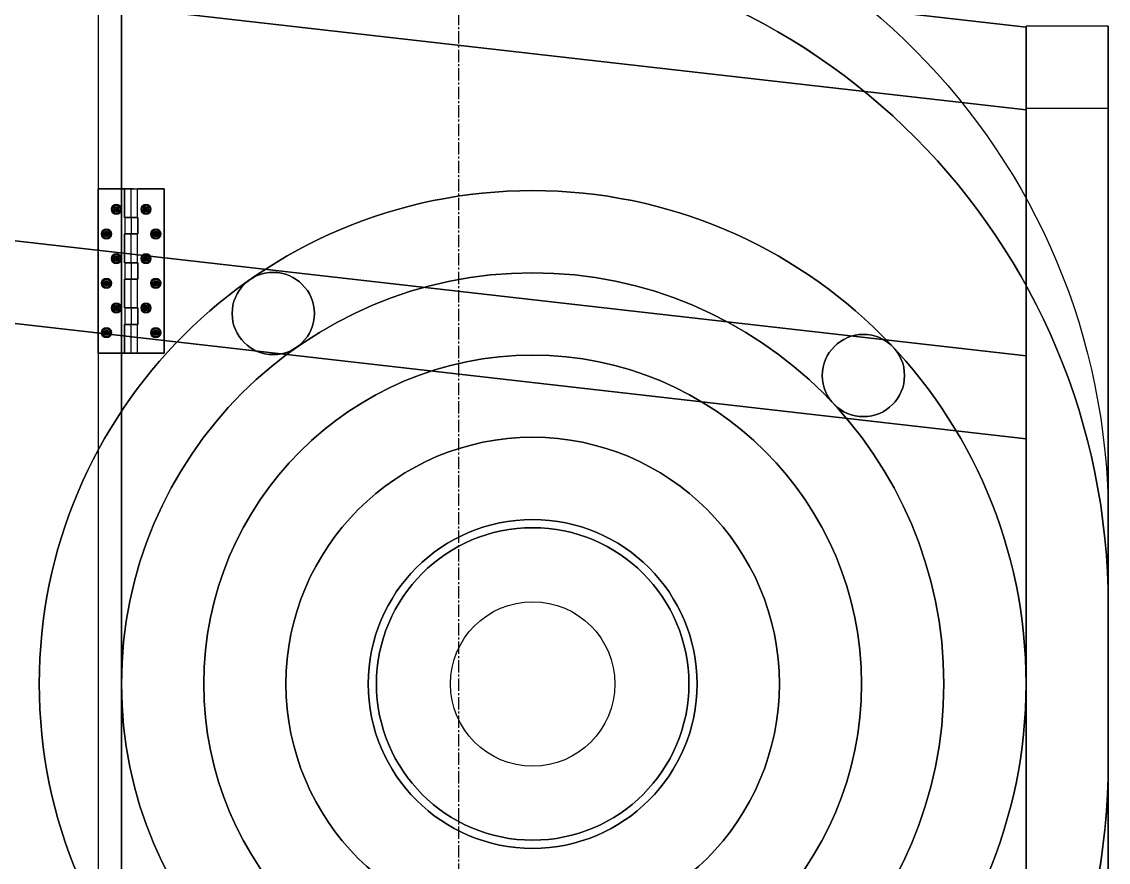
# Model space of a CAD drawing. Header units: millimetres. Extents: x -62354 to 129108, y -71259 to 35407.
# Drawn here: x 16600 to 17260, y 11112 to 11623 of the extents above; entities that cross this region are included whole.
import ezdxf

# ---------------------------------------------------------------- set-up
doc = ezdxf.new("R2010")
doc.units = ezdxf.units.MM
doc.header["$MEASUREMENT"] = 0
doc.linetypes.add('1st FL Layout xrf$0$CENTER2', pattern=[1.125, 0.75, -0.125, 0.125, -0.125])
doc.layers.add('1st FL Layout xrf$0$CR-Machine', color=7, linetype='Continuous', transparency=0.5)
doc.layers.add('1st FL Layout xrf$0$G-Grid Line', color=253, linetype='1st FL Layout xrf$0$CENTER2', transparency=0.5)

# ---------------------------------------------------------------- blocks, each defined once
blk = doc.blocks.new('1st FL Layout xrf$0$A$C33D61D17')
at = {"extrusion": (-1, 2.44929e-16, -1.47911e-31)}
for p, q in [((125, 1066.69), (125, 1066.69)), ((125, 1066.69), (125, 1016.69)), ((125, 1066.69), (125, 1016.69)), ((125, 1066.69), (125, 1066.69)), ((125, 1066.69), (125, 1016.69)), ((125, 1066.69), (125, 1016.69)), ((125, 1066.69), (125, 1066.69)), ((125, 1066.69), (125, 1016.69)), ((125, 1066.69), (125, 1016.69)), ((125, 1016.69), (125, 1016.69)), ((125, 1016.69), (125, 1016.69)), ((125, 1016.69), (125, 1016.69))]:
    blk.add_line(p, q, dxfattribs=at)
for p, q in [((925, 1066.69), (125, 1066.69)), ((125, 1066.69), (125, 1016.69)), ((175, 1066.69), (125, 1066.69)), ((125, 1066.69), (125, 1016.69)), ((925, 1066.69), (125, 1066.69)), ((125, 1066.69), (125, 1016.69)), ((175, 1066.69), (175, 1016.69)), ((477.65, 1066.69), (572.35, 1066.69)), ((40.07, 266.69), (125.52, 1016.69)), ((175.85, 1016.69), (90.4, 266.69)), ((925, 1016.69), (125, 1016.69)), ((175, 1016.69), (125, 1016.69)), ((925, 1016.69), (125, 1016.69)), ((175.85, 1016.69), (125.52, 1016.69)), ((240.07, 266.69), (325.52, 1016.69)), ((375.85, 1016.69), (290.4, 266.69)), ((375.85, 1016.69), (325.52, 1016.69)), ((323.85, 492.55), (223.85, 492.55)), ((223.85, 492.55), (223.85, 476.42)), ((250.97, 487.92), (251.35, 489.05)), ((251.35, 489.05), (251.72, 487.92)), ((280.97, 487.92), (281.35, 489.05)), ((281.35, 489.05), (281.72, 487.92)), ((310.97, 487.92), (311.35, 489.05)), ((311.35, 489.05), (311.72, 487.92)), ((323.85, 476.42), (323.85, 492.55)), ((235.97, 481.92), (236.35, 483.05)), ((236.35, 483.05), (236.72, 481.92)), ((249.85, 487.55), (250.97, 487.92)), ((250.97, 487.17), (249.85, 487.55)), ((250.79, 487.55), (251.21, 487.69)), ((251.21, 487.41), (250.79, 487.55)), ((251.35, 486.05), (250.97, 487.17)), ((251.21, 487.69), (251.35, 488.1)), ((251.35, 487), (251.21, 487.41)), ((251.35, 488.1), (251.48, 487.69)), ((251.48, 487.41), (251.35, 487)), ((251.72, 487.17), (251.35, 486.05)), ((251.48, 487.69), (251.9, 487.55)), ((251.9, 487.55), (251.48, 487.41)), ((251.72, 487.92), (252.85, 487.55)), ((252.85, 487.55), (251.72, 487.17)), ((265.97, 481.92), (266.35, 483.05)), ((266.35, 483.05), (266.72, 481.92)), ((279.85, 487.55), (280.97, 487.92)), ((280.97, 487.17), (279.85, 487.55)), ((280.79, 487.55), (281.21, 487.69)), ((281.21, 487.41), (280.79, 487.55)), ((281.35, 486.05), (280.97, 487.17)), ((281.21, 487.69), (281.35, 488.1)), ((281.35, 487), (281.21, 487.41)), ((281.35, 488.1), (281.48, 487.69)), ((281.48, 487.41), (281.35, 487)), ((281.72, 487.17), (281.35, 486.05)), ((281.48, 487.69), (281.9, 487.55)), ((281.9, 487.55), (281.48, 487.41)), ((281.72, 487.92), (282.85, 487.55)), ((282.85, 487.55), (281.72, 487.17)), ((295.97, 481.92), (296.35, 483.05)), ((296.35, 483.05), (296.72, 481.92)), ((309.85, 487.55), (310.97, 487.92)), ((310.97, 487.17), (309.85, 487.55)), ((310.79, 487.55), (311.21, 487.69)), ((311.21, 487.41), (310.79, 487.55)), ((311.35, 486.05), (310.97, 487.17)), ((311.21, 487.69), (311.35, 488.1)), ((311.35, 487), (311.21, 487.41)), ((311.35, 488.1), (311.48, 487.69)), ((311.48, 487.41), (311.35, 487)), ((311.72, 487.17), (311.35, 486.05)), ((311.48, 487.69), (311.9, 487.55)), ((311.9, 487.55), (311.48, 487.41)), ((311.72, 487.92), (312.85, 487.55)), ((312.85, 487.55), (311.72, 487.17)), ((241.35, 476.42), (223.85, 476.42)), ((234.85, 481.55), (235.97, 481.92)), ((235.97, 481.17), (234.85, 481.55)), ((235.79, 481.55), (236.21, 481.69)), ((236.21, 481.41), (235.79, 481.55)), ((236.35, 480.05), (235.97, 481.17)), ((236.21, 481.69), (236.35, 482.1)), ((236.35, 481), (236.21, 481.41)), ((236.35, 482.1), (236.48, 481.69)), ((236.48, 481.41), (236.35, 481)), ((236.72, 481.17), (236.35, 480.05)), ((236.48, 481.69), (236.9, 481.55)), ((236.9, 481.55), (236.48, 481.41)), ((236.72, 481.92), (237.85, 481.55)), ((237.85, 481.55), (236.72, 481.17)), ((241.35, 476.42), (241.35, 476.55)), ((241.35, 476.55), (251.35, 476.55)), ((251.35, 476.55), (251.35, 476.42)), ((268.85, 476.42), (251.35, 476.42)), ((264.85, 481.55), (265.97, 481.92)), ((265.97, 481.17), (264.85, 481.55)), ((265.79, 481.55), (266.21, 481.69)), ((266.21, 481.41), (265.79, 481.55)), ((266.35, 480.05), (265.97, 481.17)), ((266.21, 481.69), (266.35, 482.1)), ((266.35, 481), (266.21, 481.41)), ((266.35, 482.1), (266.48, 481.69)), ((266.48, 481.41), (266.35, 481)), ((266.72, 481.17), (266.35, 480.05)), ((266.48, 481.69), (266.9, 481.55)), ((266.9, 481.55), (266.48, 481.41)), ((266.72, 481.92), (267.85, 481.55)), ((267.85, 481.55), (266.72, 481.17)), ((268.85, 476.42), (268.85, 476.55)), ((268.85, 476.55), (278.85, 476.55)), ((278.85, 476.55), (278.85, 476.42)), ((296.35, 476.42), (278.85, 476.42)), ((294.85, 481.55), (295.97, 481.92)), ((295.97, 481.17), (294.85, 481.55)), ((295.79, 481.55), (296.21, 481.69)), ((296.21, 481.41), (295.79, 481.55)), ((296.35, 480.05), (295.97, 481.17)), ((296.21, 481.69), (296.35, 482.1)), ((296.35, 481), (296.21, 481.41)), ((296.35, 482.1), (296.48, 481.69)), ((296.48, 481.41), (296.35, 481)), ((296.72, 481.17), (296.35, 480.05)), ((296.35, 476.42), (296.35, 476.55)), ((296.35, 476.55), (306.35, 476.55)), ((296.48, 481.69), (296.9, 481.55)), ((296.9, 481.55), (296.48, 481.41)), ((296.72, 481.92), (297.85, 481.55)), ((297.85, 481.55), (296.72, 481.17)), ((306.35, 476.55), (306.35, 476.42)), ((323.85, 476.42), (306.35, 476.42)), ((75, 466.69), (975, 466.69)), ((975, 466.69), (75, 466.69)), ((241.35, 468.55), (223.85, 468.55)), ((223.85, 468.55), (223.85, 452.55)), ((234.85, 463.55), (235.97, 463.92)), ((235.97, 463.17), (234.85, 463.55)), ((235.79, 463.55), (236.21, 463.69)), ((236.21, 463.41), (235.79, 463.55)), ((235.97, 463.92), (236.35, 465.05)), ((236.35, 462.05), (235.97, 463.17)), ((236.21, 463.69), (236.35, 464.1)), ((236.35, 463), (236.21, 463.41)), ((236.35, 465.05), (236.72, 463.92)), ((236.35, 464.1), (236.48, 463.69)), ((236.48, 463.41), (236.35, 463)), ((236.72, 463.17), (236.35, 462.05)), ((236.48, 463.69), (236.9, 463.55)), ((236.9, 463.55), (236.48, 463.41)), ((236.72, 463.92), (237.85, 463.55)), ((237.85, 463.55), (236.72, 463.17)), ((241.35, 468.68), (251.35, 468.68)), ((241.35, 468.68), (241.35, 468.55)), ((251.35, 468.55), (251.35, 468.68)), ((268.85, 468.55), (251.35, 468.55)), ((264.85, 463.55), (265.97, 463.92)), ((265.97, 463.17), (264.85, 463.55)), ((265.79, 463.55), (266.21, 463.69)), ((266.21, 463.41), (265.79, 463.55)), ((265.97, 463.92), (266.35, 465.05)), ((266.35, 462.05), (265.97, 463.17)), ((266.21, 463.69), (266.35, 464.1)), ((266.35, 463), (266.21, 463.41)), ((266.35, 465.05), (266.72, 463.92)), ((266.35, 464.1), (266.48, 463.69)), ((266.48, 463.41), (266.35, 463)), ((266.72, 463.17), (266.35, 462.05)), ((266.48, 463.69), (266.9, 463.55)), ((266.9, 463.55), (266.48, 463.41)), ((266.72, 463.92), (267.85, 463.55)), ((267.85, 463.55), (266.72, 463.17)), ((268.85, 468.68), (278.85, 468.68)), ((268.85, 468.68), (268.85, 468.55)), ((278.85, 468.55), (278.85, 468.68)), ((296.35, 468.55), (278.85, 468.55)), ((294.85, 463.55), (295.97, 463.92)), ((295.97, 463.17), (294.85, 463.55)), ((295.79, 463.55), (296.21, 463.69)), ((296.21, 463.41), (295.79, 463.55)), ((295.97, 463.92), (296.35, 465.05)), ((296.35, 462.05), (295.97, 463.17)), ((296.21, 463.69), (296.35, 464.1)), ((296.35, 463), (296.21, 463.41)), ((296.35, 468.68), (296.35, 468.55)), ((296.35, 468.68), (306.35, 468.68)), ((296.35, 465.05), (296.72, 463.92)), ((296.35, 464.1), (296.48, 463.69)), ((296.48, 463.41), (296.35, 463)), ((296.72, 463.17), (296.35, 462.05)), ((296.48, 463.69), (296.9, 463.55)), ((296.9, 463.55), (296.48, 463.41)), ((296.72, 463.92), (297.85, 463.55)), ((297.85, 463.55), (296.72, 463.17)), ((306.35, 468.55), (306.35, 468.68)), ((323.85, 468.55), (306.35, 468.55)), ((323.85, 452.55), (323.85, 468.55)), ((249.85, 457.55), (250.97, 457.92)), ((250.97, 457.17), (249.85, 457.55)), ((250.79, 457.55), (251.21, 457.69)), ((251.21, 457.41), (250.79, 457.55)), ((250.97, 457.92), (251.35, 459.05)), ((251.35, 456.05), (250.97, 457.17)), ((251.21, 457.69), (251.35, 458.1)), ((251.35, 457), (251.21, 457.41)), ((251.35, 459.05), (251.72, 457.92)), ((251.35, 458.1), (251.48, 457.69)), ((251.48, 457.41), (251.35, 457)), ((251.72, 457.17), (251.35, 456.05)), ((251.48, 457.69), (251.9, 457.55)), ((251.9, 457.55), (251.48, 457.41)), ((251.72, 457.92), (252.85, 457.55)), ((252.85, 457.55), (251.72, 457.17)), ((279.85, 457.55), (280.97, 457.92)), ((280.97, 457.17), (279.85, 457.55)), ((280.79, 457.55), (281.21, 457.69)), ((281.21, 457.41), (280.79, 457.55)), ((280.97, 457.92), (281.35, 459.05)), ((281.35, 456.05), (280.97, 457.17)), ((281.21, 457.69), (281.35, 458.1)), ((281.35, 457), (281.21, 457.41)), ((281.35, 459.05), (281.72, 457.92)), ((281.35, 458.1), (281.48, 457.69)), ((281.48, 457.41), (281.35, 457)), ((281.72, 457.17), (281.35, 456.05)), ((281.48, 457.69), (281.9, 457.55)), ((281.9, 457.55), (281.48, 457.41)), ((281.72, 457.92), (282.85, 457.55)), ((282.85, 457.55), (281.72, 457.17)), ((309.85, 457.55), (310.97, 457.92)), ((310.97, 457.17), (309.85, 457.55)), ((310.79, 457.55), (311.21, 457.69)), ((311.21, 457.41), (310.79, 457.55)), ((310.97, 457.92), (311.35, 459.05)), ((311.35, 456.05), (310.97, 457.17)), ((311.21, 457.69), (311.35, 458.1)), ((311.35, 457), (311.21, 457.41)), ((311.35, 459.05), (311.72, 457.92)), ((311.35, 458.1), (311.48, 457.69)), ((311.48, 457.41), (311.35, 457)), ((311.72, 457.17), (311.35, 456.05)), ((311.48, 457.69), (311.9, 457.55)), ((311.9, 457.55), (311.48, 457.41)), ((311.72, 457.92), (312.85, 457.55)), ((312.85, 457.55), (311.72, 457.17)), ((73.85, 452.55), (976.15, 452.55)), ((223.85, 452.55), (323.85, 452.55))]:
    blk.add_line(p, q)
at = {"extrusion": (1.47911e-31, 0, -1)}
for p, q in [((125, 1066.69), (925, 1066.69)), ((125, 1066.69), (125, 1016.69)), ((125, 1066.69), (175, 1066.69)), ((125, 1066.69), (125, 1016.69)), ((125, 1066.69), (925, 1066.69)), ((125, 1066.69), (125, 1016.69)), ((175, 1066.69), (175, 1016.69)), ((125.52, 1016.69), (40.07, 266.69)), ((90.4, 266.69), (175.85, 1016.69)), ((125, 1016.69), (925, 1016.69)), ((125, 1016.69), (175, 1016.69)), ((125, 1016.69), (925, 1016.69)), ((125.52, 1016.69), (175.85, 1016.69)), ((325.52, 1016.69), (240.07, 266.69)), ((290.4, 266.69), (375.85, 1016.69)), ((325.52, 1016.69), (375.85, 1016.69))]:
    blk.add_line(p, q, dxfattribs=at)
at = {"extrusion": (2.44929e-16, 1, 0)}
for p, q in [((125, 1066.69), (925, 1066.69)), ((125, 1066.69), (125, 1066.69)), ((925, 1066.69), (125, 1066.69)), ((125, 1066.69), (175, 1066.69)), ((125, 1066.69), (125, 1066.69)), ((175, 1066.69), (125, 1066.69)), ((125, 1066.69), (925, 1066.69)), ((125, 1066.69), (125, 1066.69)), ((925, 1066.69), (125, 1066.69)), ((175, 1066.69), (175, 1066.69))]:
    blk.add_line(p, q, dxfattribs=at)
at = {"extrusion": (1, -2.44929e-16, 1.47911e-31)}
for p, q in [((175, 1066.69), (175, 1066.69)), ((175, 1066.69), (175, 1016.69)), ((175, 1066.69), (175, 1016.69)), ((175, 1016.69), (175, 1016.69))]:
    blk.add_line(p, q, dxfattribs=at)
at = {"extrusion": (2.44929e-16, 1, -6.12323e-17)}
for p, q in [((424.62, 1066.69), (625.38, 1066.69)), ((477.65, 1066.69), (424.62, 1066.69)), ((477.65, 1066.69), (572.35, 1066.69)), ((625.38, 1066.69), (572.35, 1066.69))]:
    blk.add_line(p, q, dxfattribs=at)
at = {"color": 253}
for p, q in [((477.65, 1066.69), (424.62, 1066.69)), ((625.38, 1066.69), (572.35, 1066.69)), ((241.35, 476.42), (223.85, 476.42)), ((268.85, 476.42), (251.35, 476.42)), ((296.35, 476.42), (278.85, 476.42)), ((323.85, 476.42), (306.35, 476.42)), ((241.35, 472.55), (223.85, 472.55)), ((241.35, 472.55), (251.35, 472.55)), ((268.85, 472.55), (251.35, 472.55)), ((268.85, 472.55), (278.85, 472.55)), ((296.35, 472.55), (278.85, 472.55)), ((296.35, 472.55), (306.35, 472.55)), ((323.85, 472.55), (306.35, 472.55)), ((241.35, 468.68), (251.35, 468.68)), ((268.85, 468.68), (278.85, 468.68)), ((296.35, 468.68), (306.35, 468.68))]:
    blk.add_line(p, q, dxfattribs=at)
at = {"extrusion": (1.50583e-31, -1.2326e-32, -1)}
blk.add_line((424.62, 1066.69), (625.38, 1066.69), dxfattribs=at)
at = {"extrusion": (-0.993572, 0.113203, -1.47911e-31)}
for p, q in [((125.52, 1016.69), (40.07, 266.69)), ((40.07, 266.69), (125.52, 1016.69)), ((125.52, 1016.69), (125.52, 1016.69)), ((325.52, 1016.69), (240.07, 266.69)), ((240.07, 266.69), (325.52, 1016.69)), ((325.52, 1016.69), (325.52, 1016.69))]:
    blk.add_line(p, q, dxfattribs=at)
at = {"extrusion": (0.993572, -0.113203, 1.47911e-31)}
for p, q in [((175.85, 1016.69), (90.4, 266.69)), ((90.4, 266.69), (175.85, 1016.69)), ((175.85, 1016.69), (175.85, 1016.69)), ((375.85, 1016.69), (290.4, 266.69)), ((290.4, 266.69), (375.85, 1016.69)), ((375.85, 1016.69), (375.85, 1016.69))]:
    blk.add_line(p, q, dxfattribs=at)
at = {"extrusion": (-2.44929e-16, -1, 0)}
for p, q in [((125, 1016.69), (925, 1016.69)), ((925, 1016.69), (125, 1016.69)), ((125, 1016.69), (125, 1016.69)), ((125, 1016.69), (175, 1016.69)), ((175, 1016.69), (125, 1016.69)), ((125, 1016.69), (125, 1016.69)), ((125, 1016.69), (925, 1016.69)), ((925, 1016.69), (125, 1016.69)), ((125, 1016.69), (125, 1016.69)), ((175, 1016.69), (175, 1016.69))]:
    blk.add_line(p, q, dxfattribs=at)
at = {"extrusion": (2.35922e-16, 1, -1.6744e-32)}
for p, q in [((125.52, 1016.69), (175.85, 1016.69)), ((125.52, 1016.69), (125.52, 1016.69)), ((175.85, 1016.69), (125.52, 1016.69)), ((175.85, 1016.69), (175.85, 1016.69)), ((325.52, 1016.69), (375.85, 1016.69)), ((325.52, 1016.69), (325.52, 1016.69)), ((375.85, 1016.69), (325.52, 1016.69)), ((375.85, 1016.69), (375.85, 1016.69))]:
    blk.add_line(p, q, dxfattribs=at)
at = {"extrusion": (0, 0, -1)}
for p, q in [((223.85, 472.55), (223.85, 492.55)), ((223.85, 492.55), (323.85, 492.55)), ((323.85, 492.55), (323.85, 472.55)), ((251.35, 476.55), (241.35, 476.55)), ((241.35, 476.55), (241.35, 472.55)), ((251.35, 472.55), (251.35, 476.55)), ((278.85, 476.55), (268.85, 476.55)), ((268.85, 476.55), (268.85, 472.55)), ((278.85, 472.55), (278.85, 476.55)), ((296.35, 476.55), (296.35, 472.55)), ((306.35, 476.55), (296.35, 476.55)), ((306.35, 472.55), (306.35, 476.55)), ((241.35, 472.55), (223.85, 472.55)), ((268.85, 472.55), (251.35, 472.55)), ((296.35, 472.55), (278.85, 472.55)), ((323.85, 472.55), (306.35, 472.55))]:
    blk.add_line(p, q, dxfattribs=at)
at = {"extrusion": (0, 1, 0)}
for p, q in [((223.85, 492.55), (323.85, 492.55)), ((223.85, 492.55), (223.85, 492.55)), ((323.85, 492.55), (223.85, 492.55)), ((323.85, 492.55), (323.85, 492.55))]:
    blk.add_line(p, q, dxfattribs=at)
at = {"extrusion": (-1, 0, 0)}
for p, q in [((223.85, 492.55), (223.85, 476.42)), ((223.85, 492.55), (223.85, 492.55)), ((223.85, 472.55), (223.85, 492.55)), ((251.35, 476.55), (251.35, 476.42)), ((251.35, 476.55), (251.35, 476.55)), ((251.35, 472.55), (251.35, 476.55)), ((278.85, 476.55), (278.85, 476.42)), ((278.85, 476.55), (278.85, 476.55)), ((278.85, 472.55), (278.85, 476.55)), ((306.35, 476.55), (306.35, 476.42)), ((306.35, 476.55), (306.35, 476.55)), ((306.35, 472.55), (306.35, 476.55))]:
    blk.add_line(p, q, dxfattribs=at)
at = {"extrusion": (0.938187, -0.312729, 0.14834)}
for p, q in [((250.97, 487.92), (251.35, 489.05)), ((251.35, 489.05), (251.35, 488.1)), ((280.97, 487.92), (281.35, 489.05)), ((281.35, 489.05), (281.35, 488.1)), ((310.97, 487.92), (311.35, 489.05)), ((311.35, 489.05), (311.35, 488.1)), ((235.97, 481.92), (236.35, 483.05)), ((236.35, 483.05), (236.35, 482.1)), ((250.97, 487.92), (251.21, 487.69)), ((251.21, 487.69), (251.35, 488.1)), ((265.97, 481.92), (266.35, 483.05)), ((266.35, 483.05), (266.35, 482.1)), ((280.97, 487.92), (281.21, 487.69)), ((281.21, 487.69), (281.35, 488.1)), ((295.97, 481.92), (296.35, 483.05)), ((296.35, 483.05), (296.35, 482.1)), ((310.97, 487.92), (311.21, 487.69)), ((311.21, 487.69), (311.35, 488.1)), ((235.97, 481.92), (236.21, 481.69)), ((236.21, 481.69), (236.35, 482.1)), ((265.97, 481.92), (266.21, 481.69)), ((266.21, 481.69), (266.35, 482.1)), ((295.97, 481.92), (296.21, 481.69)), ((296.21, 481.69), (296.35, 482.1)), ((235.97, 463.92), (236.35, 465.05)), ((235.97, 463.92), (236.21, 463.69)), ((236.21, 463.69), (236.35, 464.1)), ((236.35, 465.05), (236.35, 464.1)), ((265.97, 463.92), (266.35, 465.05)), ((265.97, 463.92), (266.21, 463.69)), ((266.21, 463.69), (266.35, 464.1)), ((266.35, 465.05), (266.35, 464.1)), ((295.97, 463.92), (296.35, 465.05)), ((295.97, 463.92), (296.21, 463.69)), ((296.21, 463.69), (296.35, 464.1)), ((296.35, 465.05), (296.35, 464.1)), ((250.97, 457.92), (251.35, 459.05)), ((250.97, 457.92), (251.21, 457.69)), ((251.21, 457.69), (251.35, 458.1)), ((251.35, 459.05), (251.35, 458.1)), ((280.97, 457.92), (281.35, 459.05)), ((280.97, 457.92), (281.21, 457.69)), ((281.21, 457.69), (281.35, 458.1)), ((281.35, 459.05), (281.35, 458.1)), ((310.97, 457.92), (311.35, 459.05)), ((310.97, 457.92), (311.21, 457.69)), ((311.21, 457.69), (311.35, 458.1)), ((311.35, 459.05), (311.35, 458.1))]:
    blk.add_line(p, q, dxfattribs=at)
at = {"extrusion": (-0.938187, -0.312729, 0.14834)}
for p, q in [((251.35, 489.05), (251.72, 487.92)), ((251.35, 489.05), (251.35, 488.1)), ((281.35, 489.05), (281.72, 487.92)), ((281.35, 489.05), (281.35, 488.1)), ((311.35, 489.05), (311.72, 487.92)), ((311.35, 489.05), (311.35, 488.1)), ((236.35, 483.05), (236.72, 481.92)), ((236.35, 483.05), (236.35, 482.1)), ((251.35, 488.1), (251.48, 487.69)), ((251.72, 487.92), (251.48, 487.69)), ((266.35, 483.05), (266.72, 481.92)), ((266.35, 483.05), (266.35, 482.1)), ((281.35, 488.1), (281.48, 487.69)), ((281.72, 487.92), (281.48, 487.69)), ((296.35, 483.05), (296.72, 481.92)), ((296.35, 483.05), (296.35, 482.1)), ((311.35, 488.1), (311.48, 487.69)), ((311.72, 487.92), (311.48, 487.69)), ((236.35, 482.1), (236.48, 481.69)), ((236.72, 481.92), (236.48, 481.69)), ((266.35, 482.1), (266.48, 481.69)), ((266.72, 481.92), (266.48, 481.69)), ((296.35, 482.1), (296.48, 481.69)), ((296.72, 481.92), (296.48, 481.69)), ((236.35, 465.05), (236.72, 463.92)), ((236.35, 465.05), (236.35, 464.1)), ((236.35, 464.1), (236.48, 463.69)), ((236.72, 463.92), (236.48, 463.69)), ((266.35, 465.05), (266.72, 463.92)), ((266.35, 465.05), (266.35, 464.1)), ((266.35, 464.1), (266.48, 463.69)), ((266.72, 463.92), (266.48, 463.69)), ((296.35, 465.05), (296.72, 463.92)), ((296.35, 465.05), (296.35, 464.1)), ((296.35, 464.1), (296.48, 463.69)), ((296.72, 463.92), (296.48, 463.69)), ((251.35, 459.05), (251.72, 457.92)), ((251.35, 459.05), (251.35, 458.1)), ((251.35, 458.1), (251.48, 457.69)), ((251.72, 457.92), (251.48, 457.69)), ((281.35, 459.05), (281.72, 457.92)), ((281.35, 459.05), (281.35, 458.1)), ((281.35, 458.1), (281.48, 457.69)), ((281.72, 457.92), (281.48, 457.69)), ((311.35, 459.05), (311.72, 457.92)), ((311.35, 459.05), (311.35, 458.1)), ((311.35, 458.1), (311.48, 457.69)), ((311.72, 457.92), (311.48, 457.69))]:
    blk.add_line(p, q, dxfattribs=at)
at = {"extrusion": (1, 0, 0)}
for p, q in [((323.85, 492.55), (323.85, 472.55)), ((323.85, 492.55), (323.85, 492.55)), ((323.85, 476.42), (323.85, 492.55)), ((241.35, 476.42), (241.35, 476.55)), ((241.35, 476.55), (241.35, 472.55)), ((241.35, 476.55), (241.35, 476.55)), ((268.85, 476.42), (268.85, 476.55)), ((268.85, 476.55), (268.85, 472.55)), ((268.85, 476.55), (268.85, 476.55)), ((296.35, 476.42), (296.35, 476.55)), ((296.35, 476.55), (296.35, 472.55)), ((296.35, 476.55), (296.35, 476.55))]:
    blk.add_line(p, q, dxfattribs=at)
at = {"extrusion": (0.312729, -0.938187, 0.14834)}
for p, q in [((249.85, 487.55), (250.97, 487.92)), ((249.85, 487.55), (250.79, 487.55)), ((250.79, 487.55), (251.21, 487.69)), ((250.97, 487.92), (251.21, 487.69)), ((279.85, 487.55), (280.97, 487.92)), ((279.85, 487.55), (280.79, 487.55)), ((280.79, 487.55), (281.21, 487.69)), ((280.97, 487.92), (281.21, 487.69)), ((309.85, 487.55), (310.97, 487.92)), ((309.85, 487.55), (310.79, 487.55)), ((310.79, 487.55), (311.21, 487.69)), ((310.97, 487.92), (311.21, 487.69)), ((234.85, 481.55), (235.97, 481.92)), ((234.85, 481.55), (235.79, 481.55)), ((235.79, 481.55), (236.21, 481.69)), ((235.97, 481.92), (236.21, 481.69)), ((264.85, 481.55), (265.97, 481.92)), ((264.85, 481.55), (265.79, 481.55)), ((265.79, 481.55), (266.21, 481.69)), ((265.97, 481.92), (266.21, 481.69)), ((294.85, 481.55), (295.97, 481.92)), ((294.85, 481.55), (295.79, 481.55)), ((295.79, 481.55), (296.21, 481.69)), ((295.97, 481.92), (296.21, 481.69)), ((234.85, 463.55), (235.97, 463.92)), ((234.85, 463.55), (235.79, 463.55)), ((235.79, 463.55), (236.21, 463.69)), ((235.97, 463.92), (236.21, 463.69)), ((264.85, 463.55), (265.97, 463.92)), ((264.85, 463.55), (265.79, 463.55)), ((265.79, 463.55), (266.21, 463.69)), ((265.97, 463.92), (266.21, 463.69)), ((294.85, 463.55), (295.97, 463.92)), ((294.85, 463.55), (295.79, 463.55)), ((295.79, 463.55), (296.21, 463.69)), ((295.97, 463.92), (296.21, 463.69)), ((249.85, 457.55), (250.97, 457.92)), ((249.85, 457.55), (250.79, 457.55)), ((250.79, 457.55), (251.21, 457.69)), ((250.97, 457.92), (251.21, 457.69)), ((279.85, 457.55), (280.97, 457.92)), ((279.85, 457.55), (280.79, 457.55)), ((280.79, 457.55), (281.21, 457.69)), ((280.97, 457.92), (281.21, 457.69)), ((309.85, 457.55), (310.97, 457.92)), ((309.85, 457.55), (310.79, 457.55)), ((310.79, 457.55), (311.21, 457.69)), ((310.97, 457.92), (311.21, 457.69))]:
    blk.add_line(p, q, dxfattribs=at)
at = {"extrusion": (0.312729, 0.938187, 0.14834)}
for p, q in [((250.97, 487.17), (249.85, 487.55)), ((249.85, 487.55), (250.79, 487.55)), ((251.21, 487.41), (250.79, 487.55)), ((250.97, 487.17), (251.21, 487.41)), ((280.97, 487.17), (279.85, 487.55)), ((279.85, 487.55), (280.79, 487.55)), ((281.21, 487.41), (280.79, 487.55)), ((280.97, 487.17), (281.21, 487.41)), ((310.97, 487.17), (309.85, 487.55)), ((309.85, 487.55), (310.79, 487.55)), ((311.21, 487.41), (310.79, 487.55)), ((310.97, 487.17), (311.21, 487.41)), ((235.97, 481.17), (234.85, 481.55)), ((234.85, 481.55), (235.79, 481.55)), ((236.21, 481.41), (235.79, 481.55)), ((235.97, 481.17), (236.21, 481.41)), ((265.97, 481.17), (264.85, 481.55)), ((264.85, 481.55), (265.79, 481.55)), ((266.21, 481.41), (265.79, 481.55)), ((265.97, 481.17), (266.21, 481.41)), ((295.97, 481.17), (294.85, 481.55)), ((294.85, 481.55), (295.79, 481.55)), ((296.21, 481.41), (295.79, 481.55)), ((295.97, 481.17), (296.21, 481.41)), ((235.97, 463.17), (234.85, 463.55)), ((234.85, 463.55), (235.79, 463.55)), ((236.21, 463.41), (235.79, 463.55)), ((235.97, 463.17), (236.21, 463.41)), ((265.97, 463.17), (264.85, 463.55)), ((264.85, 463.55), (265.79, 463.55)), ((266.21, 463.41), (265.79, 463.55)), ((265.97, 463.17), (266.21, 463.41)), ((295.97, 463.17), (294.85, 463.55)), ((294.85, 463.55), (295.79, 463.55)), ((296.21, 463.41), (295.79, 463.55)), ((295.97, 463.17), (296.21, 463.41)), ((250.97, 457.17), (249.85, 457.55)), ((249.85, 457.55), (250.79, 457.55)), ((251.21, 457.41), (250.79, 457.55)), ((250.97, 457.17), (251.21, 457.41)), ((280.97, 457.17), (279.85, 457.55)), ((279.85, 457.55), (280.79, 457.55)), ((281.21, 457.41), (280.79, 457.55)), ((280.97, 457.17), (281.21, 457.41)), ((310.97, 457.17), (309.85, 457.55)), ((309.85, 457.55), (310.79, 457.55)), ((311.21, 457.41), (310.79, 457.55)), ((310.97, 457.17), (311.21, 457.41))]:
    blk.add_line(p, q, dxfattribs=at)
at = {"extrusion": (0.938187, 0.312729, 0.14834)}
for p, q in [((250.97, 487.17), (251.21, 487.41)), ((251.35, 486.05), (250.97, 487.17)), ((251.35, 487), (251.21, 487.41)), ((251.35, 486.05), (251.35, 487)), ((280.97, 487.17), (281.21, 487.41)), ((281.35, 486.05), (280.97, 487.17)), ((281.35, 487), (281.21, 487.41)), ((281.35, 486.05), (281.35, 487)), ((310.97, 487.17), (311.21, 487.41)), ((311.35, 486.05), (310.97, 487.17)), ((311.35, 487), (311.21, 487.41)), ((311.35, 486.05), (311.35, 487)), ((235.97, 481.17), (236.21, 481.41)), ((236.35, 480.05), (235.97, 481.17)), ((236.35, 481), (236.21, 481.41)), ((236.35, 480.05), (236.35, 481)), ((265.97, 481.17), (266.21, 481.41)), ((266.35, 480.05), (265.97, 481.17)), ((266.35, 481), (266.21, 481.41)), ((266.35, 480.05), (266.35, 481)), ((295.97, 481.17), (296.21, 481.41)), ((296.35, 480.05), (295.97, 481.17)), ((296.35, 481), (296.21, 481.41)), ((296.35, 480.05), (296.35, 481)), ((235.97, 463.17), (236.21, 463.41)), ((236.35, 462.05), (235.97, 463.17)), ((236.35, 463), (236.21, 463.41)), ((236.35, 462.05), (236.35, 463)), ((265.97, 463.17), (266.21, 463.41)), ((266.35, 462.05), (265.97, 463.17)), ((266.35, 463), (266.21, 463.41)), ((266.35, 462.05), (266.35, 463)), ((295.97, 463.17), (296.21, 463.41)), ((296.35, 462.05), (295.97, 463.17)), ((296.35, 463), (296.21, 463.41)), ((296.35, 462.05), (296.35, 463)), ((250.97, 457.17), (251.21, 457.41)), ((251.35, 456.05), (250.97, 457.17)), ((251.35, 457), (251.21, 457.41)), ((251.35, 456.05), (251.35, 457)), ((280.97, 457.17), (281.21, 457.41)), ((281.35, 456.05), (280.97, 457.17)), ((281.35, 457), (281.21, 457.41)), ((281.35, 456.05), (281.35, 457)), ((310.97, 457.17), (311.21, 457.41)), ((311.35, 456.05), (310.97, 457.17)), ((311.35, 457), (311.21, 457.41)), ((311.35, 456.05), (311.35, 457))]:
    blk.add_line(p, q, dxfattribs=at)
at = {"extrusion": (-0.938187, 0.312729, 0.14834)}
for p, q in [((251.48, 487.41), (251.35, 487)), ((251.72, 487.17), (251.35, 486.05)), ((251.35, 486.05), (251.35, 487)), ((251.72, 487.17), (251.48, 487.41)), ((281.48, 487.41), (281.35, 487)), ((281.72, 487.17), (281.35, 486.05)), ((281.35, 486.05), (281.35, 487)), ((281.72, 487.17), (281.48, 487.41)), ((311.48, 487.41), (311.35, 487)), ((311.72, 487.17), (311.35, 486.05)), ((311.35, 486.05), (311.35, 487)), ((311.72, 487.17), (311.48, 487.41)), ((236.48, 481.41), (236.35, 481)), ((236.72, 481.17), (236.35, 480.05)), ((236.35, 480.05), (236.35, 481)), ((236.72, 481.17), (236.48, 481.41)), ((266.48, 481.41), (266.35, 481)), ((266.72, 481.17), (266.35, 480.05)), ((266.35, 480.05), (266.35, 481)), ((266.72, 481.17), (266.48, 481.41)), ((296.48, 481.41), (296.35, 481)), ((296.72, 481.17), (296.35, 480.05)), ((296.35, 480.05), (296.35, 481)), ((296.72, 481.17), (296.48, 481.41)), ((236.48, 463.41), (236.35, 463)), ((236.72, 463.17), (236.35, 462.05)), ((236.35, 462.05), (236.35, 463)), ((236.72, 463.17), (236.48, 463.41)), ((266.48, 463.41), (266.35, 463)), ((266.72, 463.17), (266.35, 462.05)), ((266.35, 462.05), (266.35, 463)), ((266.72, 463.17), (266.48, 463.41)), ((296.48, 463.41), (296.35, 463)), ((296.72, 463.17), (296.35, 462.05)), ((296.35, 462.05), (296.35, 463)), ((296.72, 463.17), (296.48, 463.41)), ((251.48, 457.41), (251.35, 457)), ((251.72, 457.17), (251.35, 456.05)), ((251.35, 456.05), (251.35, 457)), ((251.72, 457.17), (251.48, 457.41)), ((281.48, 457.41), (281.35, 457)), ((281.72, 457.17), (281.35, 456.05)), ((281.35, 456.05), (281.35, 457)), ((281.72, 457.17), (281.48, 457.41)), ((311.48, 457.41), (311.35, 457)), ((311.72, 457.17), (311.35, 456.05)), ((311.35, 456.05), (311.35, 457)), ((311.72, 457.17), (311.48, 457.41))]:
    blk.add_line(p, q, dxfattribs=at)
at = {"extrusion": (-0.312729, -0.938187, 0.14834)}
for p, q in [((251.72, 487.92), (251.48, 487.69)), ((251.48, 487.69), (251.9, 487.55)), ((251.72, 487.92), (252.85, 487.55)), ((252.85, 487.55), (251.9, 487.55)), ((281.72, 487.92), (281.48, 487.69)), ((281.48, 487.69), (281.9, 487.55)), ((281.72, 487.92), (282.85, 487.55)), ((282.85, 487.55), (281.9, 487.55)), ((311.72, 487.92), (311.48, 487.69)), ((311.48, 487.69), (311.9, 487.55)), ((311.72, 487.92), (312.85, 487.55)), ((312.85, 487.55), (311.9, 487.55)), ((236.72, 481.92), (236.48, 481.69)), ((236.48, 481.69), (236.9, 481.55)), ((236.72, 481.92), (237.85, 481.55)), ((237.85, 481.55), (236.9, 481.55)), ((266.72, 481.92), (266.48, 481.69)), ((266.48, 481.69), (266.9, 481.55)), ((266.72, 481.92), (267.85, 481.55)), ((267.85, 481.55), (266.9, 481.55)), ((296.72, 481.92), (296.48, 481.69)), ((296.48, 481.69), (296.9, 481.55)), ((296.72, 481.92), (297.85, 481.55)), ((297.85, 481.55), (296.9, 481.55)), ((236.72, 463.92), (236.48, 463.69)), ((236.48, 463.69), (236.9, 463.55)), ((236.72, 463.92), (237.85, 463.55)), ((237.85, 463.55), (236.9, 463.55)), ((266.72, 463.92), (266.48, 463.69)), ((266.48, 463.69), (266.9, 463.55)), ((266.72, 463.92), (267.85, 463.55)), ((267.85, 463.55), (266.9, 463.55)), ((296.72, 463.92), (296.48, 463.69)), ((296.48, 463.69), (296.9, 463.55)), ((296.72, 463.92), (297.85, 463.55)), ((297.85, 463.55), (296.9, 463.55)), ((251.72, 457.92), (251.48, 457.69)), ((251.48, 457.69), (251.9, 457.55)), ((251.72, 457.92), (252.85, 457.55)), ((252.85, 457.55), (251.9, 457.55)), ((281.72, 457.92), (281.48, 457.69)), ((281.48, 457.69), (281.9, 457.55)), ((281.72, 457.92), (282.85, 457.55)), ((282.85, 457.55), (281.9, 457.55)), ((311.72, 457.92), (311.48, 457.69)), ((311.48, 457.69), (311.9, 457.55)), ((311.72, 457.92), (312.85, 457.55)), ((312.85, 457.55), (311.9, 457.55))]:
    blk.add_line(p, q, dxfattribs=at)
at = {"extrusion": (-0.312729, 0.938187, 0.14834)}
for p, q in [((251.9, 487.55), (251.48, 487.41)), ((251.72, 487.17), (251.48, 487.41)), ((252.85, 487.55), (251.72, 487.17)), ((252.85, 487.55), (251.9, 487.55)), ((281.9, 487.55), (281.48, 487.41)), ((281.72, 487.17), (281.48, 487.41)), ((282.85, 487.55), (281.72, 487.17)), ((282.85, 487.55), (281.9, 487.55)), ((311.9, 487.55), (311.48, 487.41)), ((311.72, 487.17), (311.48, 487.41)), ((312.85, 487.55), (311.72, 487.17)), ((312.85, 487.55), (311.9, 487.55)), ((236.9, 481.55), (236.48, 481.41)), ((236.72, 481.17), (236.48, 481.41)), ((237.85, 481.55), (236.72, 481.17)), ((237.85, 481.55), (236.9, 481.55)), ((266.9, 481.55), (266.48, 481.41)), ((266.72, 481.17), (266.48, 481.41)), ((267.85, 481.55), (266.72, 481.17)), ((267.85, 481.55), (266.9, 481.55)), ((296.9, 481.55), (296.48, 481.41)), ((296.72, 481.17), (296.48, 481.41)), ((297.85, 481.55), (296.72, 481.17)), ((297.85, 481.55), (296.9, 481.55)), ((236.9, 463.55), (236.48, 463.41)), ((236.72, 463.17), (236.48, 463.41)), ((237.85, 463.55), (236.72, 463.17)), ((237.85, 463.55), (236.9, 463.55)), ((266.9, 463.55), (266.48, 463.41)), ((266.72, 463.17), (266.48, 463.41)), ((267.85, 463.55), (266.72, 463.17)), ((267.85, 463.55), (266.9, 463.55)), ((296.9, 463.55), (296.48, 463.41)), ((296.72, 463.17), (296.48, 463.41)), ((297.85, 463.55), (296.72, 463.17)), ((297.85, 463.55), (296.9, 463.55)), ((251.9, 457.55), (251.48, 457.41)), ((251.72, 457.17), (251.48, 457.41)), ((252.85, 457.55), (251.72, 457.17)), ((252.85, 457.55), (251.9, 457.55)), ((281.9, 457.55), (281.48, 457.41)), ((281.72, 457.17), (281.48, 457.41)), ((282.85, 457.55), (281.72, 457.17)), ((282.85, 457.55), (281.9, 457.55)), ((311.9, 457.55), (311.48, 457.41)), ((311.72, 457.17), (311.48, 457.41)), ((312.85, 457.55), (311.72, 457.17)), ((312.85, 457.55), (311.9, 457.55))]:
    blk.add_line(p, q, dxfattribs=at)
at = {"extrusion": (0, -1, 0)}
for p, q in [((241.35, 476.55), (251.35, 476.55)), ((241.35, 476.55), (241.35, 476.55)), ((251.35, 476.55), (241.35, 476.55)), ((251.35, 476.55), (251.35, 476.55)), ((268.85, 476.55), (278.85, 476.55)), ((268.85, 476.55), (268.85, 476.55)), ((278.85, 476.55), (268.85, 476.55)), ((278.85, 476.55), (278.85, 476.55)), ((296.35, 476.55), (306.35, 476.55)), ((296.35, 476.55), (296.35, 476.55)), ((306.35, 476.55), (296.35, 476.55)), ((306.35, 476.55), (306.35, 476.55))]:
    blk.add_line(p, q, dxfattribs=at)
at = {"extrusion": (-1.22465e-16, 1.22465e-16, -1)}
for p, q in [((241.35, 468.55), (241.35, 472.55)), ((241.35, 472.55), (251.35, 472.55)), ((251.35, 472.55), (251.35, 468.55)), ((268.85, 468.55), (268.85, 472.55)), ((268.85, 472.55), (278.85, 472.55)), ((278.85, 472.55), (278.85, 468.55)), ((296.35, 468.55), (296.35, 472.55)), ((296.35, 472.55), (306.35, 472.55)), ((306.35, 472.55), (306.35, 468.55)), ((223.85, 452.55), (223.85, 468.55)), ((223.85, 468.55), (241.35, 468.55)), ((251.35, 468.55), (268.85, 468.55)), ((278.85, 468.55), (296.35, 468.55)), ((306.35, 468.55), (323.85, 468.55)), ((323.85, 468.55), (323.85, 452.55)), ((323.85, 452.55), (223.85, 452.55))]:
    blk.add_line(p, q, dxfattribs=at)
at = {"extrusion": (-1, 0, 1.22465e-16)}
for p, q in [((241.35, 468.55), (241.35, 472.55)), ((268.85, 468.55), (268.85, 472.55)), ((296.35, 468.55), (296.35, 472.55)), ((223.85, 468.55), (223.85, 468.55)), ((223.85, 452.55), (223.85, 468.55)), ((223.85, 468.55), (223.85, 452.55)), ((241.35, 468.68), (241.35, 468.55)), ((241.35, 468.55), (241.35, 468.55)), ((268.85, 468.68), (268.85, 468.55)), ((268.85, 468.55), (268.85, 468.55)), ((296.35, 468.68), (296.35, 468.55)), ((296.35, 468.55), (296.35, 468.55)), ((223.85, 452.55), (223.85, 452.55))]:
    blk.add_line(p, q, dxfattribs=at)
at = {"extrusion": (1, 0, -1.22465e-16)}
for p, q in [((251.35, 472.55), (251.35, 468.55)), ((278.85, 472.55), (278.85, 468.55)), ((306.35, 472.55), (306.35, 468.55)), ((251.35, 468.55), (251.35, 468.68)), ((251.35, 468.55), (251.35, 468.55)), ((278.85, 468.55), (278.85, 468.68)), ((278.85, 468.55), (278.85, 468.55)), ((306.35, 468.55), (306.35, 468.68)), ((306.35, 468.55), (306.35, 468.55)), ((323.85, 468.55), (323.85, 468.55)), ((323.85, 452.55), (323.85, 468.55)), ((323.85, 468.55), (323.85, 452.55)), ((323.85, 452.55), (323.85, 452.55))]:
    blk.add_line(p, q, dxfattribs=at)
at = {"extrusion": (2.28702e-16, 0.707107, -0.707107)}
blk.add_line((75, 466.69), (975, 466.69), dxfattribs=at)
at = {"extrusion": (-1.73191e-16, -0.707107, 0.707107)}
blk.add_line((975, 466.69), (75, 466.69), dxfattribs=at)
at = {"extrusion": (1.49976e-32, 1, 1.22465e-16)}
for p, q in [((241.35, 468.55), (223.85, 468.55)), ((223.85, 468.55), (241.35, 468.55)), ((223.85, 468.55), (223.85, 468.55)), ((241.35, 468.55), (241.35, 468.55)), ((268.85, 468.55), (251.35, 468.55)), ((251.35, 468.55), (268.85, 468.55)), ((251.35, 468.55), (251.35, 468.55)), ((268.85, 468.55), (268.85, 468.55)), ((296.35, 468.55), (278.85, 468.55)), ((278.85, 468.55), (296.35, 468.55)), ((278.85, 468.55), (278.85, 468.55)), ((296.35, 468.55), (296.35, 468.55)), ((323.85, 468.55), (306.35, 468.55)), ((306.35, 468.55), (323.85, 468.55)), ((306.35, 468.55), (306.35, 468.55)), ((323.85, 468.55), (323.85, 468.55))]:
    blk.add_line(p, q, dxfattribs=at)
at = {"extrusion": (-2.28702e-16, -0.707107, 0.707107)}
blk.add_line((73.85, 452.55), (976.15, 452.55), dxfattribs=at)
at = {"extrusion": (-1.49976e-32, -1, -1.22465e-16)}
for p, q in [((323.85, 452.55), (223.85, 452.55)), ((223.85, 452.55), (323.85, 452.55)), ((223.85, 452.55), (223.85, 452.55)), ((323.85, 452.55), (323.85, 452.55))]:
    blk.add_line(p, q, dxfattribs=at)
for centre, radius in [((525, 716.69), 300), ((525, 716.69), 300), ((525, 716.69), 300), ((337.45, 917.81), 25), ((525, 716.69), 200), ((525, 716.69), 200), ((525, 716.69), 150), ((525, 716.69), 100), ((525, 716.69), 100), ((525, 716.69), 95), ((299.73, 558.96), 25), ((251.35, 487.55), 3), ((251.35, 487.55), 3), ((281.35, 487.55), 3), ((281.35, 487.55), 3), ((311.35, 487.55), 3), ((311.35, 487.55), 3), ((236.35, 481.55), 3), ((236.35, 481.55), 3), ((266.35, 481.55), 3), ((266.35, 481.55), 3), ((296.35, 481.55), 3), ((296.35, 481.55), 3), ((236.35, 463.55), 3), ((236.35, 463.55), 3), ((266.35, 463.55), 3), ((266.35, 463.55), 3), ((296.35, 463.55), 3), ((296.35, 463.55), 3), ((251.35, 457.55), 3), ((251.35, 457.55), 3), ((281.35, 457.55), 3), ((281.35, 457.55), 3), ((311.35, 457.55), 3), ((311.35, 457.55), 3)]:
    blk.add_circle(centre, radius)
at = {"extrusion": (1.47911e-31, 0, -1)}
for radius in [300, 250, 250, 200, 200, 200, 150, 100]:
    blk.add_circle((-525, 716.69), radius, dxfattribs=at)
at = {"color": 253, "extrusion": (1.47911e-31, 0, -1)}
for radius in [250, 200, 200, 200, 200, 200, 200, 200, 200, 200, 200, 150, 100]:
    blk.add_circle((-525, 716.69), radius, dxfattribs=at)
at = {"color": 253}
for centre, radius in [((525, 716.69), 250), ((337.45, 917.81), 25), ((525, 716.69), 200), ((525, 716.69), 200), ((525, 716.69), 200), ((525, 716.69), 200), ((525, 716.69), 200), ((525, 716.69), 200), ((525, 716.69), 200), ((525, 716.69), 150), ((525, 716.69), 100), ((525, 716.69), 100), ((525, 716.69), 95), ((525, 716.69), 95), ((525, 716.69), 50), ((299.73, 558.96), 25), ((251.35, 487.55), 3), ((251.35, 487.55), 2.5), ((251.35, 487.55), 2.5), ((251.35, 487.55), 1.5), ((281.35, 487.55), 3), ((281.35, 487.55), 2.5), ((281.35, 487.55), 2.5), ((281.35, 487.55), 1.5), ((311.35, 487.55), 3), ((311.35, 487.55), 2.5), ((311.35, 487.55), 2.5), ((311.35, 487.55), 1.5), ((236.35, 481.55), 3), ((236.35, 481.55), 2.5), ((236.35, 481.55), 2.5), ((236.35, 481.55), 1.5), ((266.35, 481.55), 3), ((266.35, 481.55), 2.5), ((266.35, 481.55), 2.5), ((266.35, 481.55), 1.5), ((296.35, 481.55), 3), ((296.35, 481.55), 2.5), ((296.35, 481.55), 2.5), ((296.35, 481.55), 1.5), ((236.35, 463.55), 3), ((236.35, 463.55), 2.5), ((236.35, 463.55), 2.5), ((236.35, 463.55), 1.5), ((266.35, 463.55), 3), ((266.35, 463.55), 2.5), ((266.35, 463.55), 2.5), ((266.35, 463.55), 1.5), ((296.35, 463.55), 3), ((296.35, 463.55), 2.5), ((296.35, 463.55), 2.5), ((296.35, 463.55), 1.5), ((251.35, 457.55), 3), ((251.35, 457.55), 2.5), ((251.35, 457.55), 2.5), ((251.35, 457.55), 1.5), ((281.35, 457.55), 3), ((281.35, 457.55), 2.5), ((281.35, 457.55), 2.5), ((281.35, 457.55), 1.5), ((311.35, 457.55), 3), ((311.35, 457.55), 2.5), ((311.35, 457.55), 2.5), ((311.35, 457.55), 1.5)]:
    blk.add_circle(centre, radius, dxfattribs=at)
at = {"color": 253, "extrusion": (3.40333e-16, -1.47981e-16, -1)}
blk.add_circle((-337.45, 917.81), 25, dxfattribs=at)
blk.add_circle((-337.45, 917.81), 25, dxfattribs=at)
at = {"extrusion": (-1.22465e-16, -1.83697e-16, -1)}
for radius in [100, 100, 95]:
    blk.add_circle((-525, 716.69), radius, dxfattribs=at)
at = {"color": 253, "extrusion": (-1.27512e-16, 3.70216e-17, -1)}
blk.add_circle((-299.73, 558.96), 25, dxfattribs=at)
blk.add_circle((-299.73, 558.96), 25, dxfattribs=at)
at = {"extrusion": (0, 0, -1)}
for centre, radius in [((-251.35, 487.55), 3), ((-251.35, 487.55), 1.5), ((-281.35, 487.55), 3), ((-281.35, 487.55), 1.5), ((-311.35, 487.55), 3), ((-311.35, 487.55), 1.5), ((-236.35, 481.55), 3), ((-236.35, 481.55), 1.5), ((-266.35, 481.55), 3), ((-266.35, 481.55), 1.5), ((-296.35, 481.55), 3), ((-296.35, 481.55), 1.5), ((-236.35, 463.55), 1.5), ((-266.35, 463.55), 1.5), ((-296.35, 463.55), 1.5), ((-251.35, 457.55), 1.5), ((-281.35, 457.55), 1.5), ((-311.35, 457.55), 1.5)]:
    blk.add_circle(centre, radius, dxfattribs=at)
at = {"color": 253, "extrusion": (0, 0, -1)}
for centre, radius in [((-251.35, 487.55), 3), ((-251.35, 487.55), 3), ((-251.35, 487.55), 2.5), ((-251.35, 487.55), 2.5), ((-281.35, 487.55), 3), ((-281.35, 487.55), 3), ((-281.35, 487.55), 2.5), ((-281.35, 487.55), 2.5), ((-311.35, 487.55), 3), ((-311.35, 487.55), 3), ((-311.35, 487.55), 2.5), ((-311.35, 487.55), 2.5), ((-236.35, 481.55), 3), ((-236.35, 481.55), 3), ((-236.35, 481.55), 2.5), ((-236.35, 481.55), 2.5), ((-266.35, 481.55), 3), ((-266.35, 481.55), 3), ((-266.35, 481.55), 2.5), ((-266.35, 481.55), 2.5), ((-296.35, 481.55), 3), ((-296.35, 481.55), 3), ((-296.35, 481.55), 2.5), ((-296.35, 481.55), 2.5), ((-236.35, 463.55), 3), ((-266.35, 463.55), 3), ((-296.35, 463.55), 3), ((-251.35, 457.55), 3), ((-281.35, 457.55), 3), ((-311.35, 457.55), 3)]:
    blk.add_circle(centre, radius, dxfattribs=at)
at = {"color": 253, "extrusion": (1, 0, 0)}
for centre in [(472.55, 0, 223.85), (472.55, 0, 241.35), (472.55, 0, 268.85), (472.55, 0, 296.35)]:
    blk.add_circle(centre, 1.5, dxfattribs=at)
at = {"extrusion": (-1, 0, 0)}
for centre in [(-472.55, 0, -223.85), (-472.55, 0, -251.35), (-472.55, 0, -278.85), (-472.55, 0, -306.35)]:
    blk.add_circle(centre, 1.5, dxfattribs=at)
at = {"extrusion": (1, 0, 0)}
for centre in [(472.55, 0, 241.35), (472.55, 0, 268.85), (472.55, 0, 296.35), (472.55, 0, 323.85)]:
    blk.add_circle(centre, 1.5, dxfattribs=at)
at = {"extrusion": (-1, 0, 1.22465e-16)}
for centre in [(-472.55, 0, -241.35), (-472.55, 0, -268.85), (-472.55, 0, -296.35)]:
    blk.add_circle(centre, 1.5, dxfattribs=at)
at = {"color": 253, "extrusion": (-1, 2.73691e-48, 1.22465e-16)}
for centre in [(-472.55, 0, -241.35), (-472.55, 0, -268.85), (-472.55, 0, -296.35)]:
    blk.add_circle(centre, 1.5, dxfattribs=at)
at = {"color": 253, "extrusion": (-1, 0, 0)}
for centre in [(-472.55, 0, -251.35), (-472.55, 0, -278.85), (-472.55, 0, -306.35), (-472.55, 0, -323.85)]:
    blk.add_circle(centre, 1.5, dxfattribs=at)
at = {"extrusion": (1, 0, -1.22465e-16)}
for centre in [(472.55, 0, 251.35), (472.55, 0, 278.85), (472.55, 0, 306.35)]:
    blk.add_circle(centre, 1.5, dxfattribs=at)
at = {"color": 253, "extrusion": (1, -2.73691e-48, -1.22465e-16)}
for centre in [(472.55, 0, 251.35), (472.55, 0, 278.85), (472.55, 0, 306.35)]:
    blk.add_circle(centre, 1.5, dxfattribs=at)
at = {"extrusion": (-1.22465e-16, 1.22465e-16, -1)}
for centre in [(-236.35, 463.55), (-266.35, 463.55), (-296.35, 463.55), (-251.35, 457.55), (-281.35, 457.55), (-311.35, 457.55)]:
    blk.add_circle(centre, 3, dxfattribs=at)
at = {"color": 253, "extrusion": (-1.22465e-16, 1.22465e-16, -1)}
for centre in [(-236.35, 463.55), (-266.35, 463.55), (-296.35, 463.55), (-251.35, 457.55), (-281.35, 457.55), (-311.35, 457.55)]:
    blk.add_circle(centre, 3, dxfattribs=at)
at = {"color": 253, "extrusion": (2.6814e-64, 1.22465e-16, -1)}
for centre in [(-236.35, 463.55), (-236.35, 463.55), (-266.35, 463.55), (-266.35, 463.55), (-296.35, 463.55), (-296.35, 463.55), (-251.35, 457.55), (-251.35, 457.55), (-281.35, 457.55), (-281.35, 457.55), (-311.35, 457.55), (-311.35, 457.55)]:
    blk.add_circle(centre, 2.5, dxfattribs=at)
at = {"color": 253, "extrusion": (-1, 0, 0)}
for centre in [(-472.55, 0, -223.85), (-472.55, 0, -241.35), (-472.55, 0, -268.85), (-472.55, 0, -296.35), (-472.55, 0, -323.85)]:
    blk.add_arc(centre, 4, 270, 165.52249, dxfattribs=at)
at = {"extrusion": (-1, 0, 0)}
for centre in [(-472.55, 0, -223.85), (-472.55, 0, -251.35), (-472.55, 0, -278.85), (-472.55, 0, -306.35)]:
    blk.add_arc(centre, 4, 270, 165.52249, dxfattribs=at)
at = {"extrusion": (-1, 0, 1.22465e-16)}
for centre in [(-472.55, 0, -241.35), (-472.55, 0, -268.85), (-472.55, 0, -296.35)]:
    blk.add_arc(centre, 4, 14.47751, 270, dxfattribs=at)
at = {"color": 253, "extrusion": (1, 0, -1.22465e-16)}
for centre in [(472.55, 0, 241.35), (472.55, 0, 268.85), (472.55, 0, 296.35)]:
    blk.add_arc(centre, 4, 270, 165.52249, dxfattribs=at)
at = {"extrusion": (1, 0, 0)}
for centre in [(472.55, 0, 241.35), (472.55, 0, 268.85), (472.55, 0, 296.35), (472.55, 0, 323.85)]:
    blk.add_arc(centre, 4, 14.47751, 270, dxfattribs=at)
at = {"extrusion": (1, 0, -1.22465e-16)}
for centre in [(472.55, 0, 251.35), (472.55, 0, 278.85), (472.55, 0, 306.35)]:
    blk.add_arc(centre, 4, 270, 165.52249, dxfattribs=at)
at = {"color": 253, "extrusion": (-1, 0, 1.22465e-16)}
for centre in [(-472.55, 0, -251.35), (-472.55, 0, -278.85), (-472.55, 0, -306.35)]:
    blk.add_arc(centre, 4, 14.47751, 270, dxfattribs=at)
at = {"color": 253, "extrusion": (1, 0, 0)}
for centre in [(472.55, 0, 251.35), (472.55, 0, 278.85), (472.55, 0, 306.35)]:
    blk.add_arc(centre, 4, 14.47751, 270, dxfattribs=at)
at = {"color": 253, "extrusion": (1.31179e-31, -1.2326e-32, -1)}
blk.add_ellipse((424.62, 666.69), major_axis=(-402.65, 0), ratio=0.993409, start_param=0, end_param=1.570796, dxfattribs=at)
at = {"extrusion": (1.31179e-31, -1.2326e-32, -1)}
blk.add_ellipse((424.62, 666.69), major_axis=(-402.65, 0), ratio=0.993409, start_param=0, end_param=1.570796, dxfattribs=at)
at = {"color": 253, "extrusion": (1.32914e-31, -6.12323e-17, -1)}
for centre, major_axis, start_param, end_param in [((477.65, 666.69), (-402.65, 0), 0, 1.570796), ((572.35, 666.69), (402.65, 0), -1.570796, 0)]:
    blk.add_ellipse(centre, major_axis=major_axis, ratio=0.993409, start_param=start_param, end_param=end_param, dxfattribs=at)
for centre, major_axis, start_param, end_param in [((477.65, 666.69), (-402.65, 0), 4.712389, 6.283185), ((572.35, 666.69), (402.65, 0), 6.283185, 7.853982)]:
    blk.add_ellipse(centre, major_axis=major_axis, ratio=0.993409, start_param=start_param, end_param=end_param)
at = {"color": 253, "extrusion": (1.64643e-31, -1.2326e-32, -1)}
blk.add_ellipse((625.38, 666.69), major_axis=(402.65, 0), ratio=0.993409, start_param=-1.570796, end_param=0, dxfattribs=at)
at = {"extrusion": (1.64643e-31, -1.2326e-32, -1)}
blk.add_ellipse((625.38, 666.69), major_axis=(402.65, 0), ratio=0.993409, start_param=-1.570796, end_param=0, dxfattribs=at)
blk = doc.blocks.new('1st FL Layout xrf$0$A$C2251eb00')
blk.add_blockref('1st FL Layout xrf$0$A$C33D61D17', (-7841.99, -3646.58))
blk = doc.blocks.new('1st FL Layout xrf')
at = {"layer": '1st FL Layout xrf$0$G-Grid Line', "ltscale": 10}
blk.add_line((16865.14, 33307.44), (16865.14, -20796.51), dxfattribs=at)
at = {"layer": '1st FL Layout xrf$0$CR-Machine', "rotation": 270}
blk.add_blockref('1st FL Layout xrf$0$A$C2251eb00', (19840.14, 3903.49), dxfattribs=at)

msp = doc.modelspace()

# ---------------------------------------------------------------- block references
msp.add_blockref('1st FL Layout xrf', (0, 0))

doc.saveas('drawing.dxf')
